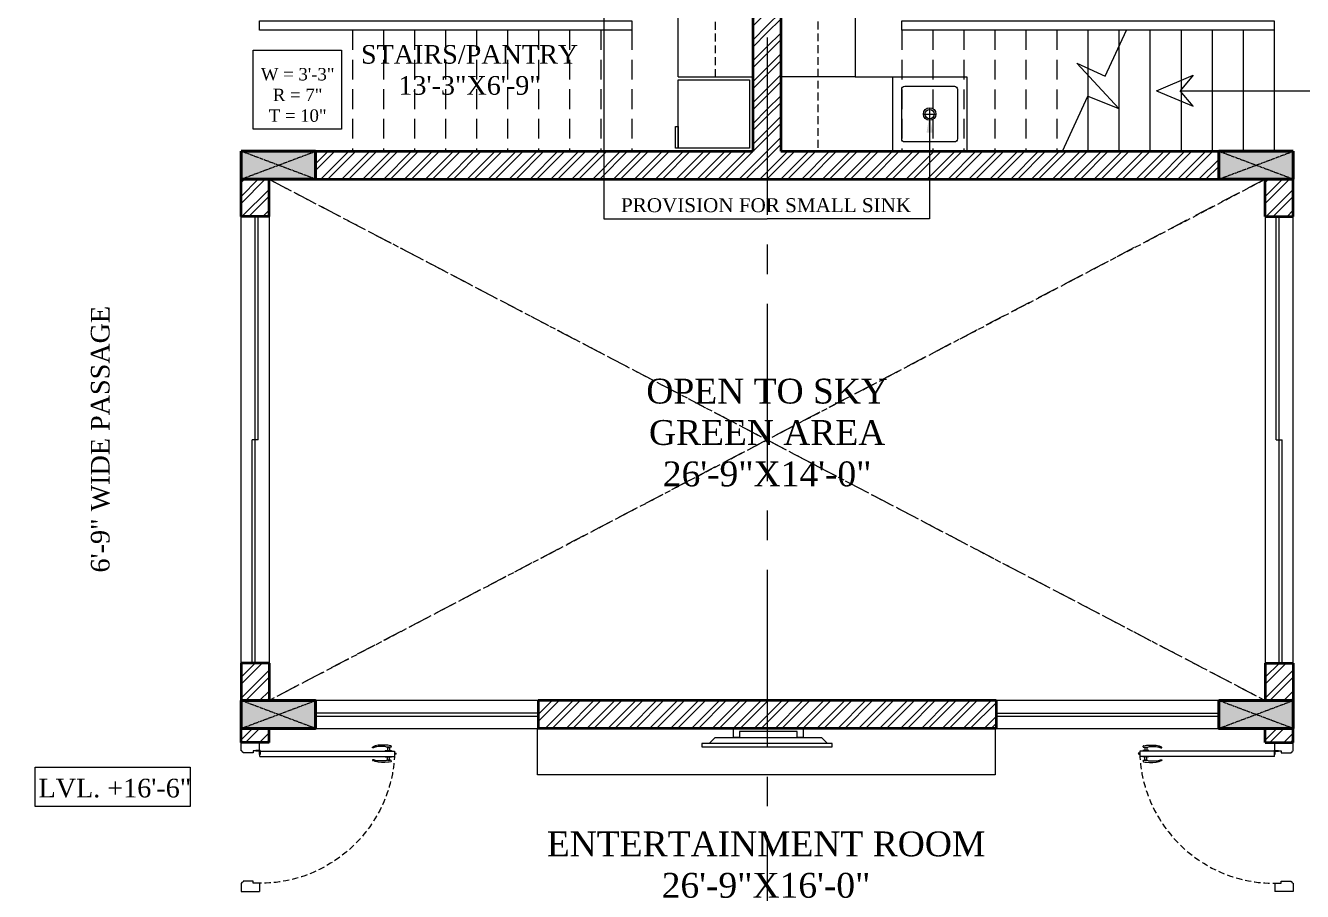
# Model space of a CAD drawing. Header units: inches. Extents: x -61 to 4103, y -308 to 989.
# Drawn here: x 1738.7 to 2150.2, y 253.7 to 532.7 of the extents above; entities that cross this region are included whole.
import ezdxf

# ---------------------------------------------------------------- set-up
doc = ezdxf.new("R2010")
doc.units = ezdxf.units.IN
for name, pattern in [('$0$$0$$0$HIDDEN', [9.525, 6.35, -3.175]), ('$2$$0$HIDDEN', [0.375, 0.25, -0.125]), ('AR-01-R0-COLUMN LAYOUT$0$# 255 COLUMN LAYOUT PLAN$0$CENTER2', [28.575, 19.05, -3.175, 3.175, -3.175]), ('AR-01-R0-COLUMN LAYOUT$0$$0$HIDDEN', [0.375, 0.25, -0.125]), ('AR-01-R0-COLUMN LAYOUT$0$$2$$0$HIDDEN', [0.375, 0.25, -0.125])]:
    doc.linetypes.add(name, pattern=pattern)
doc.layers.get('0').update_dxf_attribs({"lineweight": 0})
for name, color, linetype, lineweight in [('A-DOOR', 34, 'Continuous', 13), ('A-FIXTURE', 30, 'Continuous', 13), ('A-HATCH', 8, 'Continuous', 0), ('A-HIDDEN', 8, '$2$$0$HIDDEN', 9), ('A-RAILING', 120, 'Continuous', 13), ('A-STAIR', 5, 'Continuous', 9), ('A-TEXT', 2, 'Continuous', 13), ('A-WALL', 1, 'Continuous', 35), ('A-WINDOW', 4, 'Continuous', 9), ('AR-01-R0-COLUMN LAYOUT$0$A-HIDDEN', 8, 'AR-01-R0-COLUMN LAYOUT$0$$2$$0$HIDDEN', 9), ('AR-01-R0-COLUMN LAYOUT$0$S-COLUMN FIRST FLOOR', 6, 'Continuous', 40), ('AR-01-R0-COLUMN LAYOUT$0$S-COLUMN GROUND FLOOR', 6, 'Continuous', 40), ('AR-01-R0-COLUMN LAYOUT$0$S-COLUMN HATCH FIRST FLOOR', 8, 'Continuous', 9), ('AR-01-R0-COLUMN LAYOUT$0$S-COLUMN HATCH GROUND FLOOR', 8, 'Continuous', 9), ('AR-01-R0-COLUMN LAYOUT$0$S-COLUMN HATCH SECOND FLOOR', 8, 'Continuous', 9), ('AR-01-R0-COLUMN LAYOUT$0$S-COLUMN SECOND FLOOR', 6, 'Continuous', 40), ('AR-01-R0-COLUMN LAYOUT$0$S-COLUMN TERRACE FLOOR HIDDEN', 8, 'AR-01-R0-COLUMN LAYOUT$0$$0$HIDDEN', 9), ('AR-01-R0-COLUMN LAYOUT$0$S-GRID', 8, 'AR-01-R0-COLUMN LAYOUT$0$# 255 COLUMN LAYOUT PLAN$0$CENTER2', 9)]:
    doc.layers.add(name, color=color, linetype=linetype, lineweight=lineweight)
doc.layers.add('A-FURNITURE', color=35, linetype='Continuous', lineweight=13, true_color=0xab6a54)
doc.styles.add('$1$$0$STYLE1', font='romantic.ttf', dxfattribs={"height": 6})
doc.styles.get("Standard").update_dxf_attribs({"font": 'arial.ttf', "height": 9})
doc.dimstyles.get("Standard").update_dxf_attribs({"dimtxt": 18, "dimasz": 6, "dimexe": 0, "dimexo": 6, "dimgap": 0.09, "dimtad": 0, "dimtih": 1, "dimtoh": 1, "dimdec": 1, "dimzin": 0, "dimdsep": 46, "dimlunit": 4, "dimtxsty": 'Standard', "dimblk": 'OBLIQUE', "dimcen": 0.09, "dimclrd": 256, "dimclre": 256, "dimclrt": 256, "dimadec": 0, "dimazin": 0, "dimtfac": 1, "dimtdec": 1, "dimtofl": 0, "dimtmove": 1, "dimatfit": 3, "dimfxl": 1, "dimtolj": 1, "dimtzin": 0, "dimlwd": -1, "dimlwe": -1, "dimarcsym": 0})
pattern_1 = [(45, (1377.729, -0.0001), (-3.367596, 3.367596), []), (45, (1379.974, -0.0001), (-3.367596, 3.367596), [])]

# ---------------------------------------------------------------- blocks, each defined once
blk = doc.blocks.new('$1$$0$handle_')
for p, q in [((-0.75, 0), (0.75, 0)), ((-3.84, -0.87), (-3.85, -0.92)), ((-0.75, -0.13), (-0.75, 0)), ((-0.75, -0.13), (0.75, -0.13)), ((-0.31, -0.13), (-0.31, -0.13)), ((0.3, -0.96), (-0.3, -0.96)), ((-0.29, -0.15), (0.29, -0.15)), ((-0.25, -0.9), (-0.25, -0.15)), ((-0.25, -0.9), (0.25, -0.9)), ((0.25, -0.9), (0.25, -0.15)), ((0.3, -0.96), (0.34, -0.95)), ((0.31, -0.13), (0.31, -0.13)), ((0.65, -1.05), (0.65, -1.23)), ((0.75, -0.13), (0.75, 0))]:
    blk.add_line(p, q)
for centre, radius, start, end in [((-3.78, -0.93), 0.0769, 167.6781, 262.0686), ((-3.77, -0.88), 0.0769, 88.2493, 167.6781), ((-0.3, -1.42), 0.464, 90.2821, 130.7273), ((-0.29, -0.13), 0.0185, 180, 270), ((-0.25, -0.96), 0.0532, 90, 180), ((0.25, -0.96), 0.0532, 0, 90), ((0.29, -0.13), 0.0185, 270, 360), ((0.42, -1.42), 0.478, 67.3956, 98.7522), ((0.57, -1.23), 0.0769, 278.1759, 360), ((0.57, -1.05), 0.0769, 360, 67.3956)]:
    blk.add_arc(centre, radius, start, end)
for points, knots in [([(0.58, -1.31), (0.24, -1.36), (-0.53, -1.5), (-2.81, -1.58), (-3.62, -1.04), (-3.78, -1.01), (-3.79, -1.01)], [0.064651, 0.064651, 0.064651, 0.064651, 0.450521, 1.832326, 2.246212, 2.27179, 2.27179, 2.27179, 2.27179]), ([(-0.6, -1.07), (-0.61, -1.07), (-0.62, -1.07), (-0.77, -1.09), (-0.93, -1.1), (-2.42, -1.12), (-2.75, -1.11), (-3.06, -1.04), (-3.11, -1.02), (-3.21, -0.99), (-3.25, -0.97), (-3.37, -0.91), (-3.43, -0.88), (-3.56, -0.84), (-3.61, -0.82), (-3.7, -0.81), (-3.73, -0.81), (-3.77, -0.81)], [0.667145, 0.667145, 0.667145, 0.667145, 0.681098, 0.681098, 1.004571, 1.004571, 1.651515, 1.651515, 1.812419, 1.812419, 1.988171, 1.988171, 2.163922, 2.163922, 2.251194, 2.251194, 2.323653, 2.323653, 2.323653, 2.323653])]:
    blk.add_open_spline(points, degree=3, knots=knots)
blk = doc.blocks.new("$1$$0$d3'")
at = {"layer": 'A-DOOR'}
for p, q in [((-3.36, 4.49), (-3.36, 37.09)), ((-2.11, 37.09), (-3.36, 37.09)), ((-2.58, 37.09), (-2.58, 37.43)), ((-2.11, 4.49), (-2.11, 37.09)), ((-36, 0), (-36, 4.4)), ((-34.03, 4.4), (-36, 4.4)), ((-34.03, 4.4), (-34.03, 2.9)), ((-3.36, 4.49), (-2.11, 4.49)), ((-2.03, 4.4), (-2.03, 2.9)), ((-2, 4.4), (0, 4.4)), ((-0.75, 4.4), (-0.75, 4.4)), ((-0.75, 4.4), (-0.75, 4.4)), ((0, 0), (0, 4.4)), ((-34.03, 0), (-36, 0)), ((-34.03, 2.9), (-33.53, 2.9)), ((-34.03, 0.14), (-34.03, 0)), ((-33.53, 0.5), (-33.67, 0.5)), ((-33.53, 2.9), (-33.53, 0.5)), ((-2.03, 2.9), (-2.53, 2.9)), ((-2.53, 2.9), (-2.53, 0.5)), ((-2.53, 0.5), (-2.4, 0.5)), ((-2.03, 0.14), (-2.03, 0)), ((-2.03, 0), (0, 0))]:
    blk.add_line(p, q, dxfattribs=at)
at = {"layer": 'A-DOOR', "lineweight": -3}
for p, q in [((-35.5, 4.4), (-35.5, 4.4)), ((-2.08, 4.49), (-2.95, 4.49)), ((-2.95, 4.47), (-2.95, 4.49)), ((-2.08, 4.47), (-2.95, 4.47)), ((-2.02, 4.41), (-2.02, 3.54)), ((-2.02, 3.54), (-2, 3.54)), ((-2, 4.41), (-2, 3.54))]:
    blk.add_line(p, q, dxfattribs=at)
blk.add_circle((-2.02, 4.47), 0.0663, dxfattribs=at)
at = {"layer": 'A-DOOR', "linetype": '$2$$0$HIDDEN', "ltscale": 6}
blk.add_arc((-1.47, 4.55), 32.56, 92.2361, 180.2684, dxfattribs=at)
at = {"layer": 'A-DOOR'}
for centre, radius, start, end in [((-2.58, 37.09), 0.337, 90, 180), ((-34.03, 0.5), 0.362, 270, 0), ((-2.03, 0.5), 0.362, 180, 270)]:
    blk.add_arc(centre, radius, start, end, dxfattribs=at)
at = {"layer": 'A-DOOR', "extrusion": (0, 0, -1), "zscale": -1, "rotation": 90}
blk.add_blockref('$1$$0$handle_', (3.36, 35.59), dxfattribs=at)
at = {"layer": 'A-DOOR', "rotation": 90}
blk.add_blockref('$1$$0$handle_', (-2.11, 35.59), dxfattribs=at)
blk = doc.blocks.new('A$C06385EDA')
at = {"color": 2}
for p, q in [((0, 10), (4.17, 5)), ((11.84, 5), (0, 10)), ((0, 0), (4.17, 5)), ((11.84, 5), (0, 0))]:
    blk.add_line(p, q, dxfattribs=at)
blk = doc.blocks.new('_Oblique')
at = {"color": 0, "linetype": 'ByBlock', "lineweight": -2}
blk.add_line((-0.5, -0.5), (0.5, 0.5), dxfattribs=at)

msp = doc.modelspace()

# ---------------------------------------------------------------- hatches: boundary and pattern name
at = {"layer": 'A-HATCH'}
h = msp.add_hatch(dxfattribs=at)
h.set_pattern_fill('ANSI32', color=256, scale=0.5)
h.set_pattern_definition(pattern_1)
h.paths.add_polyline_path([(1977.73, 573.19), (1973.09, 573.19), (1973.09, 492.17), (1832.23, 492.17), (1832.23, 483.17), (1977.73, 483.17)])
h = msp.add_hatch(dxfattribs=at)
h.set_pattern_fill('ANSI32', color=256, scale=0.5)
h.set_pattern_definition(pattern_1)
h.paths.add_polyline_path([(2123.23, 492.17), (1982.09, 492.17), (1982.09, 573.19), (1977.73, 573.19), (1977.73, 483.17), (2123.23, 483.17)])
h = msp.add_hatch(dxfattribs=at)
h.set_pattern_fill('ANSI32', color=256, scale=0.5)
h.set_pattern_definition([(45, (1377.729, -0.0001), (-3.367596, 3.367596), []), (45, (1379.974, -0.0001), (-3.367596, 3.367596), [])])
h.paths.add_polyline_path([(2142.73, 483.17), (2138.23, 483.17), (2138.23, 471.17), (2142.73, 471.17)])
h.paths.add_polyline_path([(2147.23, 483.17), (2142.73, 483.17), (2142.73, 471.17), (2147.23, 471.17)])
h.paths.add_polyline_path([(2142.73, 327.26), (2138.23, 327.26), (2138.23, 315.23), (2142.73, 315.23)])
h.paths.add_polyline_path([(2147.23, 327.26), (2142.73, 327.26), (2142.73, 315.23), (2147.23, 315.23)])
h.paths.add_polyline_path([(1817.23, 327.26), (1812.73, 327.26), (1812.73, 315.23), (1817.16, 315.23), (1817.23, 315.26)])
h.paths.add_polyline_path([(1812.73, 327.26), (1808.23, 327.26), (1808.23, 315.26), (1808.23, 315.23), (1812.73, 315.23)])
h.paths.add_polyline_path([(1812.73, 483.17), (1808.23, 483.17), (1808.23, 471.17), (1812.73, 471.17)])
h.paths.add_polyline_path([(1817.23, 483.17), (1817.23, 483.17), (1812.73, 483.17), (1812.73, 471.17), (1817.23, 471.17)])
h = msp.add_hatch(dxfattribs=at)
h.set_pattern_fill('ANSI32', color=256, scale=0.5)
h.set_pattern_definition(pattern_1)
h.paths.add_polyline_path([(2051.48, 315.19), (1903.98, 315.19), (1903.98, 306.19), (2051.48, 306.19)])
h = msp.add_hatch(dxfattribs=at)
h.set_pattern_fill('ANSI32', color=256, scale=0.5)
h.set_pattern_definition(pattern_1)
h.paths.add_polyline_path([(1817.23, 306.23), (1808.23, 306.23), (1808.23, 301.73), (1817.23, 301.73)])
h = msp.add_hatch(dxfattribs=at)
h.set_pattern_fill('ANSI32', color=256, scale=0.5)
h.set_pattern_definition(pattern_1)
h.paths.add_polyline_path([(2147.23, 306.23), (2138.23, 306.23), (2138.23, 301.73), (2147.23, 301.73)])
at = {"layer": 'AR-01-R0-COLUMN LAYOUT$0$S-COLUMN HATCH FIRST FLOOR', "linetype": 'ByBlock'}
h = msp.add_hatch(color=256, dxfattribs=at)
h.dxf.hatch_style = 1
h.paths.add_polyline_path([(1808.23, 492.17), (1832.23, 492.17), (1832.23, 483.17), (1808.23, 483.17)])
h = msp.add_hatch(color=256, dxfattribs=at)
h.dxf.hatch_style = 1
h.paths.add_polyline_path([(2147.23, 492.17), (2123.23, 492.17), (2123.23, 483.17), (2147.23, 483.17)])
h = msp.add_hatch(color=256, dxfattribs=at)
h.dxf.hatch_style = 1
h.paths.add_polyline_path([(1808.23, 315.23), (1832.23, 315.23), (1832.23, 306.23), (1808.23, 306.23)], flags=17)
h = msp.add_hatch(color=256, dxfattribs=at)
h.dxf.hatch_style = 1
h.paths.add_polyline_path([(1808.23, 315.23), (1832.23, 315.23), (1832.23, 306.23), (1808.23, 306.23)], flags=17)
h = msp.add_hatch(color=256, dxfattribs=at)
h.dxf.hatch_style = 1
h.paths.add_polyline_path([(1808.23, 315.23), (1832.23, 315.23), (1832.23, 306.23), (1808.23, 306.23)])
h = msp.add_hatch(color=256, dxfattribs=at)
h.dxf.hatch_style = 1
h.paths.add_polyline_path([(2123.23, 315.23), (2147.23, 315.23), (2147.23, 306.23), (2123.23, 306.23)])
at = {"layer": 'AR-01-R0-COLUMN LAYOUT$0$S-COLUMN HATCH GROUND FLOOR', "linetype": 'ByBlock'}
for points in [[(1808.23, 492.17), (1832.23, 492.17), (1832.23, 483.17), (1808.23, 483.17)], [(2147.23, 492.17), (2123.23, 492.17), (2123.23, 483.17), (2147.23, 483.17)], [(1808.23, 315.23), (1832.23, 315.23), (1832.23, 306.23), (1808.23, 306.23)], [(2123.23, 315.23), (2147.23, 315.23), (2147.23, 306.23), (2123.23, 306.23)]]:
    msp.add_hatch(color=256, dxfattribs=at).paths.add_polyline_path(points)
at = {"layer": 'AR-01-R0-COLUMN LAYOUT$0$S-COLUMN HATCH SECOND FLOOR', "linetype": 'ByBlock'}
h = msp.add_hatch(color=256, dxfattribs=at)
h.dxf.hatch_style = 1
h.paths.add_polyline_path([(1808.23, 492.19), (1832.23, 492.19), (1832.23, 483.19), (1808.23, 483.19)])
h = msp.add_hatch(color=256, dxfattribs=at)
h.dxf.hatch_style = 1
h.paths.add_polyline_path([(2147.23, 492.17), (2123.23, 492.17), (2123.23, 483.17), (2147.23, 483.17)])
h = msp.add_hatch(color=256, dxfattribs=at)
h.dxf.hatch_style = 1
h.paths.add_polyline_path([(1808.23, 315.23), (1832.23, 315.23), (1832.23, 306.23), (1808.23, 306.23)])
h.paths.add_polyline_path([(1805.23, 213.19), (1817.23, 213.19), (1817.23, 204.19), (1805.23, 204.19)])
h.paths.add_polyline_path([(1727.23, 213.19), (1739.23, 213.19), (1739.23, 204.19), (1727.23, 204.19)])
h.paths.add_polyline_path([(2138.23, 213.19), (2150.23, 213.19), (2150.23, 204.19), (2138.23, 204.19)])
h.paths.add_polyline_path([(2216.23, 213.19), (2228.23, 213.19), (2228.23, 204.19), (2216.23, 204.19)])
h.paths.add_polyline_path([(2216.23, 132.19), (2228.23, 132.19), (2228.23, 123.19), (2216.23, 123.19)])
h.paths.add_polyline_path([(2138.23, 132.19), (2150.23, 132.19), (2150.23, 123.19), (2138.23, 123.19)])
h.paths.add_polyline_path([(1973.23, 114.19), (1982.23, 114.19), (1982.23, 90.19), (1973.23, 90.19)])
h.paths.add_polyline_path([(1805.23, 132.19), (1817.23, 132.19), (1817.23, 123.19), (1805.23, 123.19)])
h.paths.add_polyline_path([(1727.23, 132.19), (1739.23, 132.19), (1739.23, 123.19), (1727.23, 123.19)])
h = msp.add_hatch(color=256, dxfattribs=at)
h.dxf.hatch_style = 1
h.paths.add_polyline_path([(2123.23, 315.23), (2147.23, 315.23), (2147.23, 306.23), (2123.23, 306.23)])

# ---------------------------------------------------------------- linework, layer by layer
msp.add_line((1808.23, 315.23), (1808.23, 315.35))
at = {"layer": 'A-FIXTURE', "linetype": '$0$$0$$0$HIDDEN', "ltscale": 0.4}
for p, q in [((1961.09, 516.11), (1961.09, 573.19)), ((1994.09, 549.19), (1994.09, 492.17))]:
    msp.add_line(p, q, dxfattribs=at)
at = {"layer": 'A-FIXTURE'}
for p, q in [((1949.09, 516.17), (1949.09, 549.19)), ((2006.09, 549.19), (2006.09, 516.17)), ((1949.09, 516.17), (1973.09, 516.17)), ((2006.09, 516.17), (1982.09, 516.17)), ((2006.09, 516.17), (2042.09, 516.17)), ((2018.09, 516.17), (2018.09, 492.17)), ((2042.09, 516.17), (2042.09, 492.17)), ((2030.09, 506.17), (2030.09, 502.17)), ((2028.09, 504.17), (2032.09, 504.17))]:
    msp.add_line(p, q, dxfattribs=at)
for points in [[(1972.09, 493.17), (1949.09, 493.17), (1949.09, 515.17), (1972.09, 515.17)], [(1949.09, 493.17), (1948.22, 493.17), (1948.22, 500.16), (1949.09, 500.16)]]:
    msp.add_lwpolyline(points, close=True, dxfattribs=at)
msp.add_lwpolyline([(2022.09, 513.17), (2038.09, 513.17, -0.414214), (2039.09, 512.17), (2039.09, 496.17, -0.414214), (2038.09, 495.17), (2022.09, 495.17, -0.414214), (2021.09, 496.17), (2021.09, 512.17, -0.414214)], format="xyb", close=True, dxfattribs=at)
for radius in [2, 1.5]:
    msp.add_circle((2030.09, 504.17), radius, dxfattribs=at)
at = {"layer": 'A-FURNITURE'}
for points in [[(2051.23, 306.19), (2051.23, 291.35), (1903.73, 291.34), (1903.73, 306.19)], [(1966.9, 303.29), (1966.9, 306.23), (1989.34, 306.23), (1989.34, 303.29), (1987.38, 303.29), (1987.38, 305.25), (1968.86, 305.25), (1968.86, 303.29)], [(1956.73, 301.34), (1956.73, 300.36), (1998.73, 300.36), (1998.73, 301.34)]]:
    msp.add_lwpolyline(points, close=True, dxfattribs=at)
msp.add_lwpolyline([(1997.16, 301.34), (1959.08, 301.34), (1961.03, 303.29), (1995.21, 303.29), (1997.16, 301.34)], dxfattribs=at)
at = {"layer": 'A-HIDDEN', "linetype": '$0$$0$$0$HIDDEN'}
for p, q in [((2138.23, 483.21), (1817.23, 315.26)), ((1817.23, 483.17), (2138.23, 315.23))]:
    msp.add_line(p, q, dxfattribs=at)
at = {"layer": 'A-RAILING'}
for points in [[(1814.09, 534.19), (1934.09, 534.19), (1934.09, 531.19), (1814.09, 531.19)], [(2141.09, 531.17), (2021.09, 531.17), (2021.09, 534.17), (2141.09, 534.17)]]:
    msp.add_lwpolyline(points, close=True, dxfattribs=at)
at = {"layer": 'A-STAIR', "linetype": '$0$$0$$0$HIDDEN'}
for p, q in [((1844.09, 531.19), (1844.09, 492.19)), ((1854.09, 531.19), (1854.09, 492.19)), ((1864.09, 531.19), (1864.09, 492.19)), ((1874.09, 531.19), (1874.09, 492.19)), ((1884.09, 531.19), (1884.09, 492.19)), ((1894.09, 531.19), (1894.09, 492.19)), ((1904.09, 531.19), (1904.09, 492.19)), ((1914.09, 531.19), (1914.09, 492.19)), ((1924.09, 531.19), (1924.09, 492.19)), ((1934.09, 531.19), (1934.09, 492.19)), ((2021.09, 531.17), (2021.09, 492.17)), ((2031.09, 531.17), (2031.09, 492.17)), ((2041.09, 531.17), (2041.09, 492.17)), ((2051.09, 531.17), (2051.09, 492.17)), ((2061.09, 531.17), (2061.09, 492.17)), ((2071.09, 531.17), (2071.09, 492.17))]:
    msp.add_line(p, q, dxfattribs=at)
at = {"layer": 'A-STAIR'}
for p, q in [((2081.09, 531.17), (2081.09, 492.17)), ((2091.09, 531.17), (2091.09, 492.17)), ((2101.09, 531.17), (2101.09, 492.17)), ((2111.09, 531.17), (2111.09, 492.17)), ((2121.09, 531.17), (2121.09, 492.17)), ((2131.09, 531.17), (2131.09, 492.17)), ((2141.09, 531.17), (2141.09, 492.17))]:
    msp.add_line(p, q, dxfattribs=at)
at = {"layer": 'A-TEXT'}
for points in [[(2072.94, 492.17), (2081.09, 509.94), (2091.09, 506), (2077.55, 520.52), (2086.67, 516.41), (2093.53, 531.17)], [(2110.84, 511.67), (2171.5, 511.67), (2171.5, 511.67)]]:
    msp.add_lwpolyline(points, dxfattribs=at)
for points in [[(1812.12, 524.75), (1840.61, 524.75), (1840.61, 499.34), (1812.12, 499.34)], [(1741.84, 293.74), (1791.76, 293.74), (1791.76, 281.05), (1741.84, 281.05)]]:
    msp.add_lwpolyline(points, close=True, dxfattribs=at)
at = {"layer": 'A-WALL'}
for p, q in [((1973.09, 573.19), (1973.09, 492.17)), ((1982.09, 573.19), (1982.09, 492.17)), ((1832.23, 492.17), (1973.09, 492.17)), ((1982.09, 492.17), (2123.23, 492.17)), ((1832.23, 483.17), (2123.23, 483.17)), ((2051.48, 315.19), (1903.98, 315.19)), ((1903.98, 315.19), (1903.98, 306.19)), ((2051.48, 315.19), (2051.48, 306.19)), ((1808.23, 301.73), (1808.23, 306.23)), ((1817.23, 301.73), (1817.23, 306.23)), ((2051.48, 306.19), (1903.98, 306.19)), ((2138.23, 301.73), (2138.23, 306.23)), ((2147.23, 301.73), (2147.23, 306.23)), ((1817.23, 301.73), (1808.23, 301.73)), ((2138.23, 301.73), (2147.23, 301.73))]:
    msp.add_line(p, q, dxfattribs=at)
at = {"layer": 'A-WALL', "ltscale": 0.01}
for p, q in [((1808.23, 471.17), (1808.23, 483.17)), ((1817.23, 471.17), (1817.23, 483.17)), ((2138.23, 471.17), (2138.23, 483.17)), ((2147.23, 471.17), (2147.23, 483.17)), ((1817.23, 471.17), (1808.23, 471.17)), ((2138.23, 471.17), (2147.23, 471.17)), ((1808.23, 327.26), (1808.23, 315.26)), ((1817.23, 327.26), (1808.23, 327.26)), ((1817.23, 327.26), (1817.23, 315.26)), ((2138.23, 327.26), (2147.23, 327.26)), ((2138.23, 327.26), (2138.23, 315.26)), ((2147.23, 327.26), (2147.23, 315.26))]:
    msp.add_line(p, q, dxfattribs=at)
at = {"layer": 'A-WINDOW'}
for p, q in [((1808.23, 327.26), (1808.23, 471.17)), ((1812.73, 399.22), (1812.73, 471.17)), ((1813.73, 399.22), (1813.73, 471.17)), ((1817.23, 471.17), (1817.23, 327.26)), ((2138.23, 471.17), (2138.23, 327.26)), ((2141.73, 399.22), (2141.73, 471.17)), ((2142.73, 399.22), (2142.73, 471.17)), ((2147.23, 327.26), (2147.23, 471.17)), ((1811.73, 327.26), (1811.73, 399.22)), ((1813.73, 399.22), (1811.73, 399.22)), ((1812.73, 327.26), (1812.73, 399.22)), ((2141.73, 399.22), (2143.73, 399.22)), ((2142.73, 327.26), (2142.73, 399.22)), ((2143.73, 327.26), (2143.73, 399.22)), ((1903.98, 315.19), (1832.23, 315.23)), ((2123.23, 315.23), (2051.48, 315.19)), ((1832.23, 311.23), (1903.98, 311.23)), ((1832.23, 310.23), (1903.98, 310.23)), ((2051.48, 311.19), (2123.23, 311.19)), ((2051.48, 310.19), (2123.23, 310.19)), ((1832.23, 306.23), (1903.98, 306.19)), ((2051.48, 306.19), (2123.23, 306.23))]:
    msp.add_line(p, q, dxfattribs=at)
at = {"layer": 'AR-01-R0-COLUMN LAYOUT$0$A-HIDDEN', "ltscale": 8}
for p, q in [((1817.23, 315.26), (2138.23, 483.17)), ((1817.23, 483.17), (2138.23, 315.23))]:
    msp.add_line(p, q, dxfattribs=at)
at = {"layer": 'AR-01-R0-COLUMN LAYOUT$0$S-COLUMN FIRST FLOOR', "linetype": 'ByBlock'}
for points in [[(1808.23, 492.17), (1832.23, 492.17), (1832.23, 483.17), (1808.23, 483.17)], [(2147.23, 492.17), (2123.23, 492.17), (2123.23, 483.17), (2147.23, 483.17)], [(1808.23, 315.23), (1832.23, 315.23), (1832.23, 306.23), (1808.23, 306.23)], [(1808.23, 315.23), (1832.23, 315.23), (1832.23, 306.23), (1808.23, 306.23)], [(2123.23, 315.23), (2147.23, 315.23), (2147.23, 306.23), (2123.23, 306.23)]]:
    msp.add_lwpolyline(points, close=True, dxfattribs=at)
at = {"layer": 'AR-01-R0-COLUMN LAYOUT$0$S-COLUMN GROUND FLOOR', "linetype": 'ByBlock'}
for points in [[(1808.23, 492.17), (1832.23, 492.17), (1832.23, 483.17), (1808.23, 483.17)], [(2147.23, 492.17), (2123.23, 492.17), (2123.23, 483.17), (2147.23, 483.17)], [(1808.23, 315.23), (1832.23, 315.23), (1832.23, 306.23), (1808.23, 306.23)], [(2123.23, 315.23), (2147.23, 315.23), (2147.23, 306.23), (2123.23, 306.23)]]:
    msp.add_lwpolyline(points, close=True, dxfattribs=at)
at = {"layer": 'AR-01-R0-COLUMN LAYOUT$0$S-COLUMN SECOND FLOOR', "linetype": 'ByBlock'}
for points in [[(1808.23, 492.19), (1832.23, 492.19), (1832.23, 483.19), (1808.23, 483.19)], [(2147.23, 492.17), (2123.23, 492.17), (2123.23, 483.17), (2147.23, 483.17)], [(1808.23, 315.23), (1832.23, 315.23), (1832.23, 306.23), (1808.23, 306.23)], [(1808.23, 315.23), (1832.23, 315.23), (1832.23, 306.23), (1808.23, 306.23)], [(2123.23, 315.23), (2147.23, 315.23), (2147.23, 306.23), (2123.23, 306.23)]]:
    msp.add_lwpolyline(points, close=True, dxfattribs=at)
at = {"layer": 'AR-01-R0-COLUMN LAYOUT$0$S-COLUMN TERRACE FLOOR HIDDEN'}
for p, q in [((1832.23, 483.19), (1808.23, 492.19)), ((1808.23, 483.19), (1832.23, 492.19)), ((2123.23, 483.17), (2147.23, 492.17)), ((2147.23, 483.17), (2123.23, 492.17)), ((1808.23, 306.23), (1832.23, 315.23)), ((1832.23, 306.23), (1808.23, 315.23)), ((2123.23, 306.23), (2147.23, 315.23)), ((2147.23, 306.23), (2123.23, 315.23))]:
    msp.add_line(p, q, dxfattribs=at)
at = {"layer": 'AR-01-R0-COLUMN LAYOUT$0$S-COLUMN TERRACE FLOOR HIDDEN', "ltscale": 25}
for points in [[(1808.23, 492.19), (1832.23, 492.19), (1832.23, 483.19), (1808.23, 483.19)], [(2147.23, 492.17), (2123.23, 492.17), (2123.23, 483.17), (2147.23, 483.17)], [(1808.23, 315.23), (1832.23, 315.23), (1832.23, 306.23), (1808.23, 306.23)], [(1808.23, 315.23), (1832.23, 315.23), (1832.23, 306.23), (1808.23, 306.23)], [(2123.23, 315.23), (2147.23, 315.23), (2147.23, 306.23), (2123.23, 306.23)]]:
    msp.add_lwpolyline(points, close=True, dxfattribs=at)
at = {"layer": 'AR-01-R0-COLUMN LAYOUT$0$S-GRID', "ltscale": 3}
msp.add_line((1977.73, 957.43), (1977.73, -72), dxfattribs=at)

# ---------------------------------------------------------------- block references
at = {"layer": 'A-DOOR'}
for p, xscale, yscale, zscale, rotation in [((1808.23, 301.73), -1.333333333333485, 1.333333333327573, 1.3333333333269, 270), ((2147.23, 301.73), 1.333333333333485, 1.333333333333485, 1.333333333333485, 90)]:
    msp.add_blockref("$1$$0$d3'", p, dxfattribs=dict(at, xscale=xscale, yscale=yscale, zscale=zscale, rotation=rotation))
at = {"layer": 'A-TEXT', "rotation": 180}
msp.add_blockref('A$C06385EDA', (2115.01, 516.67), dxfattribs=at)

# ---------------------------------------------------------------- texts
at = {"layer": 'A-TEXT', "insert": (1881.84, 518.35), "char_height": 6, "attachment_point": 5, "style": '$1$$0$STYLE1'}
msp.add_mtext_dynamic_manual_height_columns('\\A1;STAIRS/PANTRY\\P13\'-3"X6\'-9"', width=70.4433, gutter_width=1, heights=[0], dxfattribs=at)
at = {"layer": 'A-TEXT', "attachment_point": 5, "style": '$1$$0$STYLE1'}
for s, insert, char_height, width in [('\\A1;W = 3\'-3"\\PR = 7"\\PT = 10" ', (1826.44, 510.31), 4, 26.0264), ('\\A1;PROVISION FOR SMALL SINK', (1977.38, 474.76), 4.5, 129.4496), ('\\A1;OPEN TO SKY\\PGREEN AREA\\P26\'-9"X14\'-0"', (1977.73, 401.52), 8, 129.4496), ('\\A1;LVL. +16\'-6"', (1767.55, 286.96), 6, 56.8292), ('\\A1;ENTERTAINMENT ROOM\\P26\'-9"X16\'-0"', (1977.37, 262.32), 8, 192.2188)]:
    msp.add_mtext(s, dxfattribs=dict(at, insert=insert, char_height=char_height, width=width))
at = {"layer": 'A-TEXT', "insert": (1762.88, 399.42), "char_height": 6, "width": 96.774, "attachment_point": 5, "rotation": 90, "style": '$1$$0$STYLE1'}
msp.add_mtext('\\A1;6\'-9" WIDE PASSAGE', dxfattribs=at)

# ---------------------------------------------------------------- leaders
at = {"layer": 'A-TEXT'}
for points in [[(1925.09, 561.19), (1925.09, 470.37), (1977.73, 470.37)], [(2030.09, 504.17), (2030.09, 470.37), (1977.73, 470.37)]]:
    msp.add_leader(points, dimstyle='Standard', override={"dimgap": 0.09, "dimtad": 0}, dxfattribs=at)

doc.saveas('drawing.dxf')
